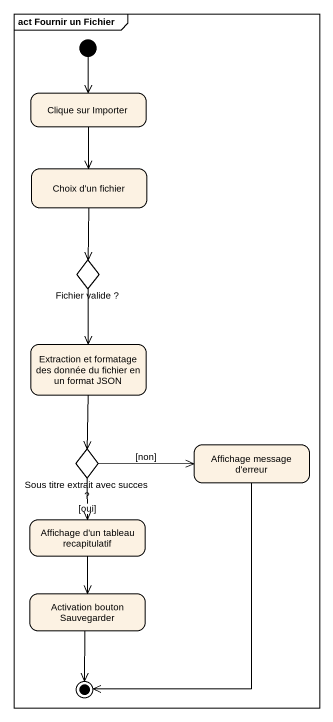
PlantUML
@startuml
mainframe act Fournir un Fichier
hide empty description
state "Clique sur Importer" as Clique_sur_Importer
state "Choix d'un fichier" as Choix_d_un_fichier
state "Fichier valide ?" as Fichier_valide <<choice>>
state "Extraction et formatage des donnée du fichier en un format JSON" as Extraction_et_formatage_des
state "Sous titre extrait avec succes ?" as Sous_titre_extrait_avec <<choice>>
state "Affichage message d'erreur" as Affichage_message_d_erreur
state "Affichage d'un tableau recapitulatif" as Affichage_d_un_tableau
state "Activation bouton Sauvegarder" as Activation_bouton
[*] --> Clique_sur_Importer
Clique_sur_Importer --> Choix_d_un_fichier
Choix_d_un_fichier --> Fichier_valide
Fichier_valide --> Extraction_et_formatage_des
Extraction_et_formatage_des --> Sous_titre_extrait_avec
Sous_titre_extrait_avec -right-> Affichage_message_d_erreur : [non]
Sous_titre_extrait_avec --> Affichage_d_un_tableau : [oui]
Affichage_d_un_tableau --> Activation_bouton
Affichage_message_d_erreur --> [*]
Activation_bouton --> [*]
@enduml
